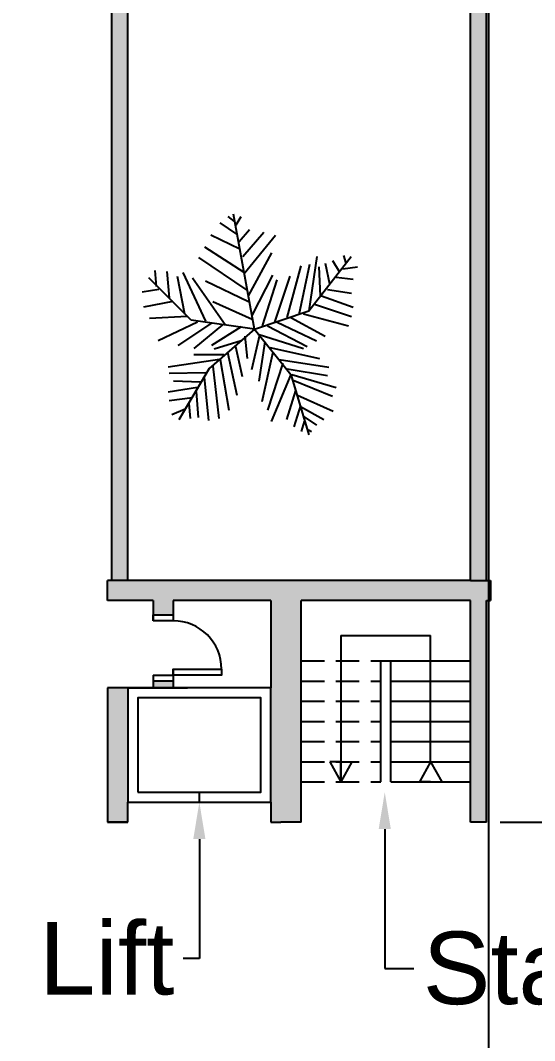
# Model space of a CAD drawing. Header units: inches. Extents: x -24938 to -15053, y -9405 to -790.
# Drawn here: x -21210 to -20929, y -3620 to -3062 of the extents above; entities that cross this region are included whole.
import ezdxf
from ezdxf import colors
from ezdxf.entities.mleader import LeaderData, LeaderLine
from ezdxf.math import Vec2, Vec3

# ---------------------------------------------------------------- set-up
doc = ezdxf.new("R2010")
doc.units = ezdxf.units.IN
doc.linetypes.add('DASHED', pattern=[19.05, 12.7, -6.35])
for name, color, linetype in [('dimension', 10, 'Continuous'), ('doors', 40, 'Continuous'), ('steel', 90, 'Continuous')]:
    doc.layers.add(name, color=color, linetype=linetype)
doc.styles.get("Standard").update_dxf_attribs({"font": 'arial.ttf', "height": 36})
doc.dimstyles.new('ISO-25', dxfattribs={"dimscale": 12, "dimtxt": 2.5, "dimasz": 2, "dimexe": 1.25, "dimexo": 0.625, "dimtad": 1, "dimdec": 0, "dimlunit": 4, "dimtxsty": 'Standard', "dimblk": 'ARCHTICK', "dimcen": 2.5, "dimadec": 0, "dimazin": 0, "dimtfac": 1, "dimtdec": 0, "dimtmove": 0, "dimatfit": 3, "dimldrblk": 'ARCHTICK', "dimfxl": 1, "dimarcsym": 0})

# ---------------------------------------------------------------- blocks, each defined once
blk = doc.blocks.new('Trees - Metric')
for p, q in [((-258.7244, 1362.456), (-332.3336, 1421.4348)), ((0, 0), (-266.7, 1447.8)), ((-231.1146, 1315.2628), (-166.7002, 1421.4348)), ((-221.9198, 1197.3052), (-433.5526, 1338.8594)), ((-185.1152, 1008.5578), (-553.1612, 1185.4942)), ((-194.31, 1102.9442), (-65.4812, 1256.284)), ((-148.3106, 914.1968), (118.5418, 1220.9018)), ((-129.8956, 701.8528), (265.7602, 1185.4942)), ((-129.8956, 713.6638), (-626.7704, 1032.1544)), ((-93.091, 489.5342), (-700.3796, 902.3858)), ((-74.7014, 418.7444), (219.7608, 961.39)), ((685.8, 228.6), (1219.2, 914.4)), ((689.0258, 230.0224), (790.2448, 914.1968)), ((1121.4862, 925.9824), (1149.0706, 831.6214)), ((412.9786, 147.447), (587.8068, 796.2392)), ((560.197, 182.8292), (698.2206, 819.8358)), ((808.6344, 784.4282), (827.0494, 418.7444)), ((891.4384, 831.6214), (946.658, 572.1096)), ((983.4626, 867.0036), (1066.2666, 725.4494)), ((1112.2914, 760.8316), (1296.3144, 784.4282)), ((-800.1, 114.3), (-1333.5, 647.7)), ((-1234.059, 536.7274), (-1252.4486, 737.2604)), ((-1105.2302, 725.4494), (-1077.6458, 395.1732)), ((-976.4268, 666.4706), (-884.4026, 194.6402)), ((-902.8176, 713.6638), (-617.5756, 100.2538)), ((-369.1382, 53.086), (-783.1836, 642.874)), ((-28.6766, 171.0436), (228.9556, 678.2816)), ((256.5654, 88.4682), (449.7832, 666.4706)), ((1029.462, 654.685), (1241.0948, 631.0884)), ((-617.5756, 607.4918), (-74.7014, 347.98)), ((100.1268, 41.275), (284.1498, 619.2774)), ((-1206.4492, 501.3198), (-1418.082, 465.9376)), ((845.439, 418.7444), (1241.0948, 277.1902)), ((919.0482, 501.3198), (1222.6798, 454.152)), ((-1031.621, 347.98), (-1399.667, 277.1902)), ((-525.5514, 347.98), (-28.6766, 123.8504)), ((753.4148, 312.5978), (1222.6798, 159.2326)), ((-847.598, 159.2326), (-1326.0578, 135.636)), ((0, 0), (685.8, 228.6)), ((458.978, 147.447), (891.4384, -88.4682)), ((615.4166, 194.6402), (1185.8752, 41.275)), ((-718.7946, 88.4682), (-1215.644, -147.447)), ((-543.9664, 76.6572), (-967.2066, -206.4512)), ((0, 0), (-800.1, 114.3)), ((-405.9428, 53.086), (-764.794, -241.8334)), ((0, 0), (-571.5, -495.3)), ((-166.7002, 29.4894), (-543.9664, -206.4512)), ((0, 0), (457.2, -571.5)), ((164.5412, 41.275), (661.416, -218.2368)), ((284.1498, 88.4682), (781.0246, -147.447)), ((-120.7008, -88.4682), (-93.091, -371.5766)), ((63.3222, -76.6826), (-37.8714, -513.1308)), ((44.9326, -64.897), (615.4166, -241.8334)), ((-166.7002, -147.447), (-507.1618, -253.619)), ((-240.3094, -218.2368), (-157.5054, -595.7062)), ((127.7366, -159.258), (54.1274, -654.685)), ((192.151, -230.0224), (817.8292, -371.5766)), ((-442.7474, -383.3876), (-1086.8406, -477.7486)), ((-387.5278, -324.4088), (-764.794, -324.4088)), ((-433.5526, -383.3876), (-323.1134, -1020.3688)), ((-341.5284, -289.0012), (-221.9198, -831.6214)), ((228.9556, -289.0012), (90.932, -914.1968)), ((311.7596, -383.3876), (937.4378, -477.7486)), ((-571.5, -495.3), (-952.5, -1143)), ((-525.5514, -465.963), (-451.9422, -1126.5408)), ((357.759, -430.5554), (164.5412, -1020.3688)), ((412.9786, -501.3452), (919.0482, -583.9206)), ((-617.5756, -548.5384), (-1077.6458, -560.324)), ((-635.9652, -607.5172), (-580.771, -1150.1374)), ((458.978, -572.1096), (210.5406, -1161.923)), ((457.2, -571.5), (685.8, -1333.5)), ((468.1982, -572.1096), (1029.462, -737.2604)), ((-718.7946, -737.2604), (-1086.8406, -796.2392)), ((-681.9646, -666.496), (-1022.4262, -654.685)), ((486.5878, -642.8994), (983.4626, -843.4324)), ((-783.1836, -867.029), (-1077.6458, -902.4112)), ((-737.1842, -784.4536), (-709.5744, -1114.7298)), ((514.1976, -772.6426), (403.7838, -1138.3264)), ((541.8074, -831.6214), (992.6574, -1032.1544)), ((-875.2078, -1008.5832), (-1040.8412, -1079.3476)), ((-829.2084, -937.7934), (-810.7934, -1126.5408)), ((578.612, -961.39), (495.7826, -1232.7128)), ((578.612, -973.1756), (873.0488, -1138.3264)), ((624.6114, -1102.9442), (781.0246, -1209.1162)), ((624.6114, -1161.923), (587.8068, -1291.6916)), ((679.8056, -1268.095), (716.6102, -1291.6916))]:
    blk.add_line(p, q)
blk = doc.blocks.new('_ArchTick')
at = {"color": 0, "linetype": 'ByBlock', "const_width": 0.15}
blk.add_lwpolyline([(-0.5, -0.5), (0.5, 0.5)], dxfattribs=at)
blk = doc.blocks.new('*D29')
at = {"layer": 'Defpoints', "color": 0, "transparency": 16777216}
for p in [(-20964.03, -2563.71), (-20955.22, -3500.44), (-20512.79, -3500.44)]:
    blk.add_point(p, dxfattribs=at)
at = {"layer": 'dimension', "color": 0, "lineweight": -2, "transparency": 16777216}
for p, q in [((-20956.53, -2563.71), (-20497.79, -2563.71)), ((-20512.79, -2563.71), (-20512.79, -3500.44)), ((-20947.72, -3500.44), (-20497.79, -3500.44))]:
    blk.add_line(p, q, dxfattribs=at)
at = {"layer": 'dimension', "color": 0, "lineweight": -2, "transparency": 16777216, "xscale": 24, "yscale": 24, "zscale": 24}
for p, rotation in [((-20512.79, -2563.71), 90), ((-20512.79, -3500.44), 270)]:
    blk.add_blockref('_ArchTick', p, dxfattribs=dict(at, rotation=rotation))
at = {"layer": 'dimension', "color": 0, "transparency": 16777216, "insert": (-20538.68, -3032.07), "char_height": 36, "attachment_point": 5, "rotation": 90}
blk.add_mtext('78\'-1"', dxfattribs=at)

msp = doc.modelspace()

# ---------------------------------------------------------------- hatches: boundary and pattern name
at = {"layer": 'Defpoints'}
h = msp.add_hatch(color=256, dxfattribs=at)
h.dxf.hatch_style = 1
h.paths.add_polyline_path([(-21103.99, -1787.92), (-21115.01, -1787.92), (-21115.01, -1799.48), (-21115.01, -1820.57), (-21140.48, -1820.57), (-21140.48, -1787.92), (-21161.29, -1787.92), (-21161.29, -1837.44), (-21160.19, -1837.44), (-21150.27, -1837.44), (-21150.27, -1799.48), (-21145.99, -1799.48), (-21145.99, -1826.08), (-21115.01, -1826.08), (-21115.01, -1920.17), (-21000.4, -1920.17), (-21000.4, -1826.08), (-20969.42, -1826.08), (-20969.42, -1799.48), (-20965.13, -1799.48), (-20965.13, -1837.44), (-20964.03, -1837.44), (-20954.11, -1837.44), (-20954.11, -1787.92), (-20974.93, -1787.92), (-20974.93, -1799.48), (-20974.93, -1820.57), (-21000.4, -1820.57), (-21000.4, -1787.92), (-21011.42, -1787.92), (-21011.42, -1909.15), (-21103.99, -1909.15)])
h.paths.add_polyline_path([(-20953.01, -3368.2), (-20955.22, -3368.2), (-20964.03, -3368.2), (-21056.6, -3368.2), (-21067.62, -3368.2), (-21151.38, -3368.2), (-21162.4, -3368.2), (-21162.4, -3379.22), (-21160.19, -3379.22), (-21151.38, -3379.22), (-21137.59, -3379.22), (-21137.59, -3386.96), (-21126.57, -3386.96), (-21126.57, -3379.22), (-21073.13, -3379.22), (-21073.13, -3426.92), (-21073.13, -3489.42), (-21073.13, -3500.44), (-21067.62, -3500.44), (-21056.6, -3500.44), (-21056.6, -3379.22), (-20964.03, -3379.22), (-20964.03, -3500.44), (-20955.22, -3500.44), (-20955.22, -3379.22), (-20953.01, -3379.22)])
h.paths.add_polyline_path([(-21151.38, -3426.92), (-21162.4, -3426.92), (-21162.4, -3500.44), (-21151.38, -3500.44), (-21151.38, -3489.42)], flags=17)
h.paths.add_polyline_path([(-21126.57, -3423.33), (-21137.59, -3423.33), (-21137.59, -3426.92), (-21126.57, -3426.92)], flags=17)
h.paths.add_polyline_path([(-20986.07, -4752.17), (-20986.07, -4487.69), (-20991.58, -4487.69), (-21044.48, -4487.69), (-21070.93, -4487.69), (-21123.83, -4487.69), (-21123.83, -4752.17), (-21129.34, -4752.17), (-21129.34, -4763.19), (-20986.07, -4763.19)])
h.paths.add_polyline_path([(-21118.32, -4752.17), (-21118.32, -4704.78), (-21070.93, -4704.78), (-21070.93, -4752.17)], flags=16)
h.paths.add_polyline_path([(-21065.42, -4752.17), (-21065.42, -4493.2), (-21049.99, -4493.2), (-21049.99, -4752.17)], flags=16)
h.paths.add_polyline_path([(-21044.48, -4752.17), (-21044.48, -4704.78), (-20991.58, -4704.78), (-20991.58, -4752.17)], flags=16)
h.paths.add_polyline_path([(-21118.32, -4699.27), (-21118.32, -4651.89), (-21070.93, -4651.89), (-21070.93, -4699.27)], flags=16)
h.paths.add_polyline_path([(-21044.48, -4699.27), (-21044.48, -4651.89), (-20991.58, -4651.89), (-20991.58, -4699.27)], flags=16)
h.paths.add_polyline_path([(-21118.32, -4646.38), (-21118.32, -4598.99), (-21070.93, -4598.99), (-21070.93, -4646.38)], flags=16)
h.paths.add_polyline_path([(-21044.48, -4646.38), (-21044.48, -4598.99), (-20991.58, -4598.99), (-20991.58, -4646.38)], flags=16)
h.paths.add_polyline_path([(-21118.32, -4593.48), (-21118.32, -4546.09), (-21070.93, -4546.09), (-21070.93, -4593.48)], flags=16)
h.paths.add_polyline_path([(-21044.48, -4593.48), (-21044.48, -4546.09), (-20991.58, -4546.09), (-20991.58, -4593.48)], flags=16)
h.paths.add_polyline_path([(-21118.32, -4540.58), (-21118.32, -4493.2), (-21070.93, -4493.2), (-21070.93, -4540.58)], flags=16)
h.paths.add_polyline_path([(-21044.48, -4540.58), (-21044.48, -4493.2), (-20991.58, -4493.2), (-20991.58, -4540.58)], flags=16)
h.paths.add_polyline_path([(-21000.4, -4198.93), (-21115.01, -4198.93), (-21115.01, -4293.01), (-21145.99, -4293.01), (-21145.99, -4319.62), (-21150.27, -4319.62), (-21150.27, -4281.65), (-21151.38, -4281.65), (-21161.29, -4281.65), (-21161.29, -4331.17), (-21140.48, -4331.17), (-21140.48, -4298.52), (-21115.01, -4298.52), (-21115.01, -4319.62), (-21115.01, -4331.17), (-21103.99, -4331.17), (-21103.99, -4209.95), (-21011.42, -4209.95), (-21011.42, -4331.17), (-21000.4, -4331.17), (-21000.4, -4298.52), (-20974.93, -4298.52), (-20974.93, -4319.62), (-20974.93, -4331.17), (-20954.11, -4331.17), (-20954.11, -4281.65), (-20955.22, -4281.65), (-20965.13, -4281.65), (-20965.13, -4319.62), (-20969.42, -4319.62), (-20969.42, -4293.01), (-21000.4, -4293.01)])
at = {"layer": 'steel'}
h = msp.add_hatch(color=256, dxfattribs=at)
h.dxf.hatch_style = 1
h.paths.add_polyline_path([(-24004.46, -2563.71), (-23817.11, -2563.71), (-23817.11, -3368.2), (-23808.3, -3368.2), (-23808.3, -2554.89), (-24004.46, -2554.89), (-24013.27, -2554.89), (-24013.27, -3368.2), (-24004.46, -3368.2)])
h.paths.add_polyline_path([(-23808.3, -1837.44), (-23817.11, -1837.44), (-23817.11, -2407.23), (-24004.46, -2407.23), (-24004.46, -1837.44), (-24013.27, -1837.44), (-24013.27, -2416.05), (-23808.3, -2416.05)])
h.paths.add_polyline_path([(-21151.38, -1837.44), (-21160.19, -1837.44), (-21160.19, -2416.05), (-20955.22, -2416.05), (-20955.22, -1837.44), (-20964.03, -1837.44), (-20964.03, -2407.23), (-21151.38, -2407.23)])
h.paths.add_polyline_path([(-20955.22, -2554.89), (-20964.03, -2554.89), (-21160.19, -2554.89), (-21160.19, -3368.2), (-21151.38, -3368.2), (-21151.38, -2563.71), (-20964.03, -2563.71), (-20964.03, -3368.2), (-20955.22, -3368.2)])
h.paths.add_polyline_path([(-20955.22, -3703.04), (-21160.19, -3703.04), (-21160.19, -4281.65), (-21151.38, -4281.65), (-21151.38, -3711.86), (-20964.03, -3711.86), (-20964.03, -4281.65), (-20955.22, -4281.65)])

# ---------------------------------------------------------------- linework, layer by layer
for p, q in [((-21160.19, -3368.2), (-21160.19, -2554.89)), ((-21151.38, -3368.2), (-21151.38, -2563.71)), ((-20964.03, -3368.2), (-20964.03, -2563.71)), ((-20964.03, -3368.2), (-21056.6, -3368.2)), ((-21056.6, -3500.44), (-21056.6, -3379.22)), ((-20964.03, -3379.22), (-21056.6, -3379.22)), ((-20964.03, -3500.44), (-20964.03, -3379.22)), ((-21013.07, -3478.34), (-21013.07, -3412.22)), ((-21013.07, -3412.22), (-21007.56, -3412.22)), ((-21013.07, -3478.34), (-21013.07, -3412.22)), ((-21013.07, -3412.22), (-21007.56, -3412.22)), ((-21007.56, -3412.22), (-20964.03, -3412.22)), ((-21007.56, -3478.34), (-21007.56, -3412.22)), ((-21007.56, -3412.22), (-20964.03, -3412.22)), ((-21007.56, -3478.34), (-21007.56, -3412.22)), ((-21126.57, -3420.02), (-21126.57, -3416.72)), ((-21126.57, -3423.33), (-21137.59, -3423.33)), ((-21007.56, -3423.24), (-20964.03, -3423.24)), ((-21007.56, -3423.24), (-20964.03, -3423.24)), ((-21007.56, -3434.26), (-20964.03, -3434.26)), ((-21007.56, -3434.26), (-20964.03, -3434.26)), ((-21007.56, -3445.28), (-20964.03, -3445.28)), ((-21007.56, -3445.28), (-20964.03, -3445.28)), ((-21007.56, -3456.3), (-20964.03, -3456.3)), ((-21007.56, -3456.3), (-20964.03, -3456.3)), ((-21007.56, -3467.32), (-20964.03, -3467.32)), ((-21007.56, -3467.32), (-20964.03, -3467.32)), ((-21007.56, -3478.34), (-20964.03, -3478.34)), ((-21007.56, -3478.34), (-20964.03, -3478.34)), ((-21073.13, -3500.44), (-21067.62, -3500.44))]:
    msp.add_line(p, q)
at = {"linetype": 'DASHED'}
for p, q in [((-21056.6, -3412.22), (-21013.07, -3412.22)), ((-21056.6, -3412.22), (-21013.07, -3412.22)), ((-21056.6, -3423.24), (-21013.07, -3423.24)), ((-21056.6, -3423.24), (-21013.07, -3423.24)), ((-21056.6, -3434.26), (-21013.07, -3434.26)), ((-21056.6, -3434.26), (-21013.07, -3434.26)), ((-21056.6, -3445.28), (-21013.07, -3445.28)), ((-21056.6, -3445.28), (-21013.07, -3445.28)), ((-21056.6, -3456.3), (-21013.07, -3456.3)), ((-21056.6, -3456.3), (-21013.07, -3456.3)), ((-21056.6, -3467.32), (-21013.07, -3467.32)), ((-21056.6, -3467.32), (-21013.07, -3467.32)), ((-21056.6, -3478.34), (-21013.07, -3478.34)), ((-21056.6, -3478.34), (-21013.07, -3478.34))]:
    msp.add_line(p, q, dxfattribs=at)
at = {"layer": 'Defpoints'}
for p, q in [((-20954.11, -1287.17), (-20954.11, -5317.05)), ((-20955.22, -3368.2), (-20955.22, -2554.89)), ((-21151.38, -3368.2), (-21162.4, -3368.2)), ((-21162.4, -3379.22), (-21162.4, -3368.2)), ((-21067.62, -3368.2), (-21151.38, -3368.2)), ((-21056.6, -3368.2), (-21067.62, -3368.2)), ((-20964.03, -3368.2), (-20953.01, -3368.2)), ((-20955.22, -3368.2), (-20953.01, -3368.2)), ((-20953.01, -3368.2), (-20953.01, -3379.22)), ((-21160.19, -3379.22), (-21162.4, -3379.22)), ((-21151.38, -3379.22), (-21160.19, -3379.22)), ((-21137.59, -3379.22), (-21151.38, -3379.22)), ((-21137.59, -3379.22), (-21137.59, -3390.27)), ((-21073.13, -3379.22), (-21126.57, -3379.22)), ((-21126.57, -3379.22), (-21126.57, -3390.27)), ((-21073.13, -3379.22), (-21073.13, -3426.92)), ((-20955.22, -3500.44), (-20955.22, -3379.22)), ((-20955.22, -3379.22), (-20953.01, -3379.22)), ((-21034.84, -3398.32), (-21034.84, -3478.34)), ((-21034.84, -3398.32), (-20985.8, -3398.32)), ((-20985.8, -3467.32), (-20985.8, -3398.32)), ((-21126.57, -3416.72), (-21126.57, -3426.92)), ((-21137.59, -3420.02), (-21137.59, -3426.92)), ((-21126.57, -3423.33), (-21137.59, -3423.33)), ((-21162.4, -3426.92), (-21162.4, -3500.44)), ((-21151.38, -3426.92), (-21162.4, -3426.92)), ((-21151.38, -3426.92), (-21118.67, -3426.92)), ((-21034.84, -3467.32), (-21040.9, -3467.32)), ((-21040.9, -3467.32), (-21034.84, -3478.34)), ((-21034.84, -3467.32), (-21028.78, -3467.32)), ((-21028.78, -3467.32), (-21034.84, -3478.34)), ((-21034.84, -3478.34), (-21034.84, -3467.32)), ((-20985.8, -3467.32), (-20991.86, -3478.34)), ((-20985.8, -3467.32), (-20979.74, -3478.34)), ((-20985.8, -3478.34), (-20991.86, -3478.34)), ((-20991.86, -3478.34), (-20985.8, -3478.34)), ((-20985.8, -3478.34), (-20979.74, -3478.34)), ((-21112.25, -3489.42), (-21112.25, -3483.91)), ((-21151.38, -3500.44), (-21151.38, -3489.42)), ((-21151.38, -3489.42), (-21073.13, -3489.42)), ((-21073.13, -3489.42), (-21073.13, -3500.44)), ((-21151.38, -3500.44), (-21162.4, -3500.44)), ((-21160.19, -3500.44), (-21162.4, -3500.44)), ((-21162.4, -3500.44), (-21151.38, -3500.44)), ((-21056.6, -3500.44), (-21067.62, -3500.44)), ((-20955.22, -3500.44), (-20964.03, -3500.44))]:
    msp.add_line(p, q, dxfattribs=at)
for points in [[(-21151.38, -3489.42), (-21073.13, -3489.42), (-21073.13, -3426.92), (-21151.38, -3426.92)], [(-21145.87, -3483.91), (-21078.64, -3483.91), (-21078.64, -3432.43), (-21145.87, -3432.43)]]:
    msp.add_lwpolyline(points, close=True, dxfattribs=at)
at = {"layer": 'doors'}
for p, q in [((-21126.57, -3420.02), (-21126.57, -3423.33)), ((-21137.59, -3426.92), (-21122.49, -3426.92))]:
    msp.add_line(p, q, dxfattribs=at)
for points in [[(-21137.59, -3390.27), (-21137.59, -3386.96), (-21126.57, -3386.96), (-21126.57, -3390.27)], [(-21126.57, -3420.02), (-21126.57, -3416.72), (-21100.12, -3416.72), (-21100.12, -3420.02)]]:
    msp.add_lwpolyline(points, close=True, dxfattribs=at)
for points in [[(-21137.59, -3420.02), (-21126.57, -3420.02)], [(-21126.57, -3423.33), (-21137.59, -3423.33)]]:
    msp.add_lwpolyline(points, dxfattribs=at)
msp.add_arc((-21126.57, -3416.72), 26.45, 0, 90, dxfattribs=at)

# ---------------------------------------------------------------- block references
at = {"layer": 'Defpoints', "xscale": 0.04338675586386211, "yscale": 0.04338675586386211, "zscale": 0.04338675586386211}
msp.add_blockref('Trees - Metric', (-21082.06, -3230.84), dxfattribs=at)

# ---------------------------------------------------------------- dimensions: what is measured, and where the dimension line sits
at = {"layer": 'dimension'}
dim = msp.add_linear_dim(base=(-20512.79, -3500.44), p1=(-20964.03, -2563.71), p2=(-20955.22, -3500.44), angle=90, dimstyle='ISO-25', dxfattribs=at)
dim.commit()
dim.dimension.update_dxf_attribs({"geometry": '*D29', "text_midpoint": (-20538.68, -3032.07)})

# ---------------------------------------------------------------- leaders
ml = msp.add_multileader_mtext('Standard', dxfattribs=at)
ml.set_content('Stairs', color=256)
ml.set_leader_properties()
ml.build(insert=Vec2(0, 0))
ml.multileader.update_dxf_attribs({"arrow_head_size": 20.18})
ctx = ml.context
ctx.base_point, ctx.char_height, ctx.arrow_head_size, ctx.landing_gap_size, ctx.plane_origin = Vec3(-20994.98, -3580.37), 39.673, 20.18, 4.89, Vec3(-21010.86, -3483.97)
notes = []
notes.append((ctx, [(0, (1, 1, 0), (-21003.79, -3580.37), (1, 0), 8.82, [(0, [(-21010.86, -3483.97), (-21010.86, -3580.37)], 0, [])])]))
ctx.mtext.insert, ctx.mtext.flow_direction = Vec3(-20990.09, -3560.2), 5
ml = msp.add_multileader_mtext('Standard', dxfattribs=at)
ml.set_content('Lift', color=256)
ml.set_leader_properties()
ml.build(insert=Vec2(0, 0))
ml.multileader.update_dxf_attribs({"arrow_head_size": 20.18})
ctx = ml.context
ctx.base_point, ctx.char_height, ctx.arrow_head_size, ctx.landing_gap_size, ctx.plane_origin = Vec3(-21200.32, -3574.96), 39.673, 20.18, 4.89, Vec3(-21112.25, -3489.42)
ctx.text_align_type = 2
notes.append((ctx, [(0, (1, 1, 0), (-21112.25, -3574.96), (-1, 0), 8.82, [(0, [(-21112.25, -3489.42)], 0, [])])]))
ctx.mtext.insert, ctx.mtext.alignment, ctx.mtext.flow_direction = Vec3(-21125.96, -3554.93), 3, 5
for ctx, leaders in notes:
    for number, flags, end, landing, length, lines in leaders:
        leader = LeaderData()
        leader.index, (leader.has_last_leader_line, leader.has_dogleg_vector, leader.attachment_direction) = number, flags
        leader.last_leader_point, leader.dogleg_vector, leader.dogleg_length = Vec3(end), Vec3(landing), length
        for number, points, colour, breaks in lines:
            line = LeaderLine()
            line.index, line.vertices, line.color, line.breaks = number, Vec3.list(points), colors.encode_raw_color(colour), breaks
            leader.lines.append(line)
        ctx.leaders.append(leader)

doc.saveas('drawing.dxf')
